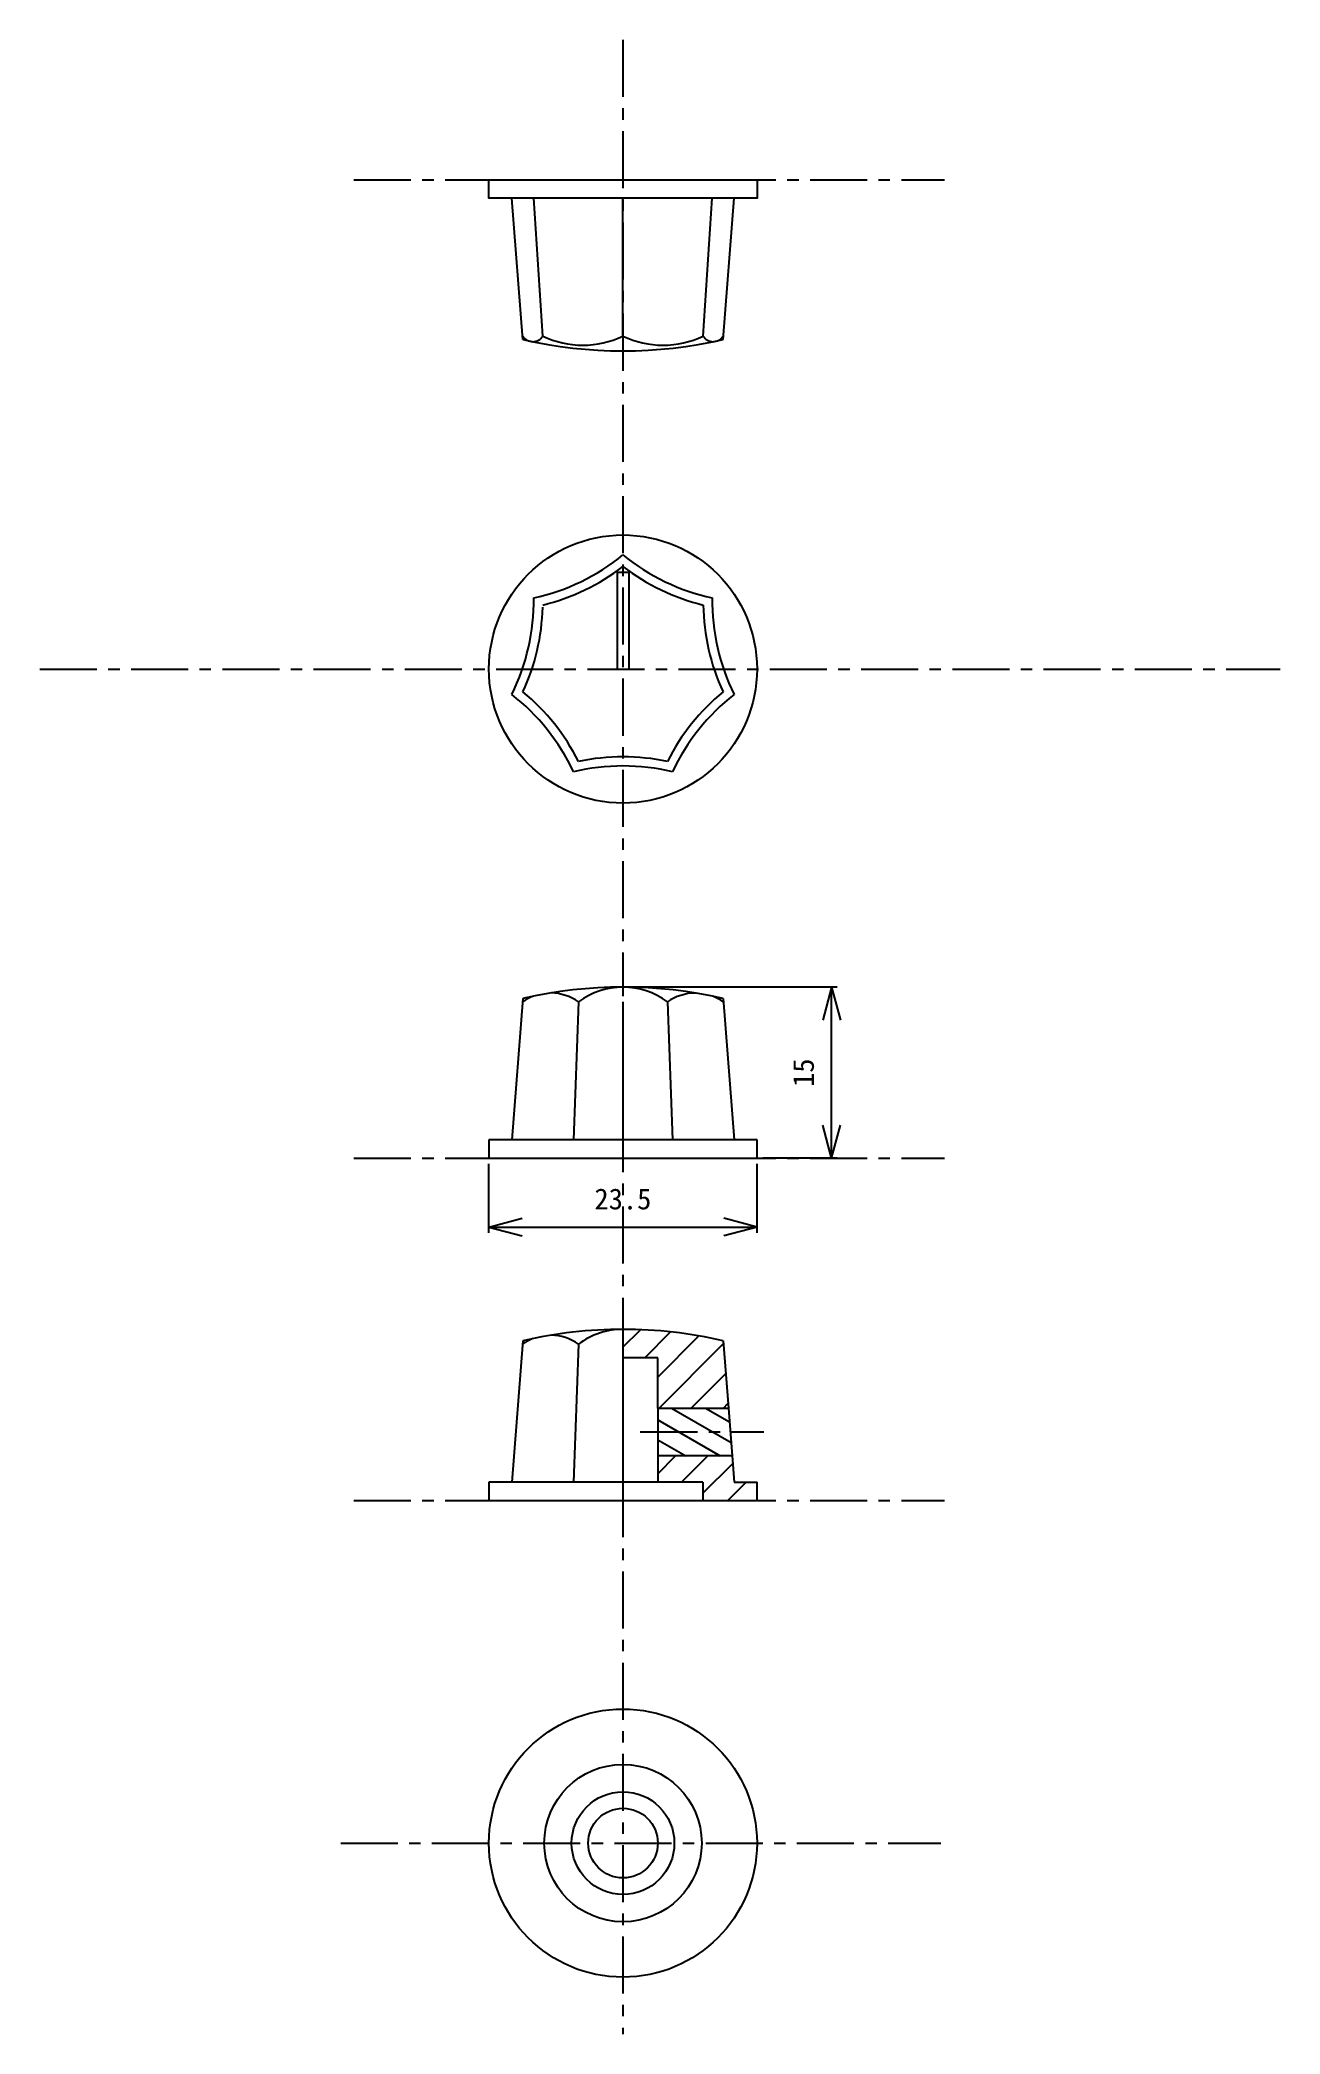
# Model space of a CAD drawing. Units: millimetres on the paper. Extents: x -93 to 16, y -77 to 98.
import ezdxf
from ezdxf.enums import TextEntityAlignment as Align

# ---------------------------------------------------------------- set-up
doc = ezdxf.new("R2010")
doc.units = ezdxf.units.MM
doc.linetypes.add('CHAIN1', pattern=[8, 5, -1, 1, -1])
doc.layers.add('0-0_OUTLINE1', color=3, linetype='Continuous')
doc.layers.add('0-1_LINE1', color=4, linetype='Continuous')
doc.styles.add('ＭＳ ゴシック', font='')
doc.styles.get('ＭＳ ゴシック').set_extended_font_data('MS Gothic')

msp = doc.modelspace()

# ---------------------------------------------------------------- linework, layer by layer
at = {"layer": '0-0_OUTLINE1'}
for p, q in [((-50.541, 72.039), (-51.516, 84.439)), ((-48.803, 72.339), (-49.585, 84.439)), ((-41.766, 72.339), (-41.766, 84.439)), ((-34.73, 72.339), (-33.948, 84.439)), ((-32.992, 72.039), (-32.017, 84.439)), ((-42.266, 51.652), (-42.266, 43.152)), ((-42.266, 43.152), (-41.766, 43.152)), ((-41.766, 43.152), (-41.266, 43.152)), ((-50.541, 14.265), (-51.516, 1.865)), ((-32.992, 14.265), (-32.017, 1.865)), ((-45.671, 13.965), (-46.105, 1.865)), ((-41.766, 13.965), (-41.766, 1.865)), ((-37.861, 13.965), (-37.428, 1.865)), ((-53.516, 1.865), (-53.516, 0.265)), ((-30.016, 1.865), (-53.516, 1.865)), ((-30.016, 0.265), (-30.016, 1.865)), ((-53.516, 0.265), (-30.016, 0.265)), ((-41.766, -16.311), (-40.222, -14.766)), ((-39.863, -17.235), (-37.587, -14.96)), ((-38.716, -18.917), (-35.107, -15.308)), ((-50.541, -15.735), (-51.516, -28.135)), ((-45.671, -16.035), (-46.105, -28.135)), ((-38.716, -17.235), (-41.766, -17.235)), ((-38.716, -21.635), (-38.716, -17.235)), ((-38.606, -21.635), (-32.971, -16.001)), ((-32.992, -15.735), (-32.528, -21.635)), ((-35.778, -21.635), (-32.765, -18.623)), ((-38.716, -21.635), (-32.528, -21.635)), ((-38.716, -21.635), (-38.716, -25.835)), ((-38.716, -22.68), (-33.252, -25.835)), ((-37.526, -21.635), (-32.29, -24.658)), ((-34.526, -21.635), (-32.433, -22.844)), ((-32.949, -21.635), (-32.559, -21.245)), ((-32.528, -21.635), (-32.198, -25.835)), ((-38.716, -24.412), (-36.252, -25.835)), ((-38.716, -27.403), (-37.149, -25.835)), ((-36.621, -28.135), (-34.321, -25.835)), ((-32.198, -25.835), (-32.017, -28.135)), ((-34.766, -29.11), (-32.147, -26.49)), ((-53.516, -28.135), (-53.516, -29.735)), ((-41.766, -28.135), (-53.516, -28.135)), ((-38.716, -28.135), (-41.766, -28.135)), ((-34.766, -28.135), (-38.716, -28.135)), ((-34.766, -28.135), (-34.766, -29.735)), ((-32.564, -29.735), (-30.964, -28.135)), ((-32.017, -28.135), (-30.016, -28.135))]:
    msp.add_line(p, q, dxfattribs=at)
msp.add_lwpolyline([(-53.516, 86.039), (-30.016, 86.039), (-30.016, 84.439), (-53.516, 84.439)], close=True, dxfattribs=at)
for points in [[(-42.266, 51.652), (-41.266, 51.652), (-41.266, 43.152)], [(-41.766, -14.735), (-41.766, -17.235), (-41.766, -28.135)], [(-32.198, -25.835), (-38.496, -25.835), (-38.716, -25.835), (-38.716, -28.135)], [(-53.516, -29.735), (-30.016, -29.735), (-30.016, -28.135)]]:
    msp.add_lwpolyline(points, dxfattribs=at)
for centre, radius in [((-41.766, 43.152), 11.75), ((-41.766, -59.776), 11.75), ((-41.766, -59.776), 6.9), ((-41.766, -59.776), 4.5), ((-41.766, -59.776), 3.05)]:
    msp.add_circle(centre, radius, dxfattribs=at)
for centre, radius, start, end in [((-49.684, 72.885), 1.036, 212.48901, 328.21159), ((-41.766, 110.033), 38.995, 256.99627, 283.00373), ((-45.285, 79.675), 8.136, 244.37909, 295.62091), ((-38.248, 79.675), 8.136, 244.37909, 295.62091), ((-33.861, 72.864), 1.015, 211.13626, 328.86374), ((-53.578, 67.678), 18.722, 282.31417, 309.1144), ((-29.955, 67.678), 18.723, 230.88591, 257.68552), ((-53.228, 66.952), 18.72, 283.67408, 307.75449), ((-30.305, 66.952), 18.72, 232.24551, 256.32592), ((-68.306, 49.209), 18.723, 333.74305, 0.54266), ((-15.226, 49.209), 18.723, 179.45734, 206.25695), ((-67.521, 49.03), 18.72, 335.10266, 358.58962), ((-16.012, 49.03), 18.72, 180.81694, 204.89734), ((-63.05, 26.179), 18.723, 25.17163, 51.97123), ((-62.42, 26.681), 18.72, 26.53123, 50.61163), ((-21.113, 26.681), 18.72, 129.38837, 153.46877), ((-20.483, 26.179), 18.723, 128.02877, 154.82837), ((-41.766, 16.735), 18.72, 77.9598, 102.0402), ((-41.766, 15.929), 18.723, 76.6002, 103.3998), ((-48.118, 10.561), 4.192, 111.6854, 125.70558), ((-41.766, -23.73), 38.995, 76.99627, 103.00373), ((-48.118, 10.561), 4.192, 54.29442, 89.30183), ((-41.766, 8.75), 6.515, 53.17372, 126.82628), ((-35.415, 10.514), 4.23, 90, 125.33562), ((-35.415, 10.514), 4.23, 54.66438, 68.98473), ((-48.118, -19.439), 4.192, 111.6854, 125.70558), ((-41.766, -53.73), 38.995, 90, 103.00373), ((-48.118, -19.439), 4.192, 54.29442, 89.30183), ((-41.766, -21.25), 6.515, 90, 126.82628), ((-41.766, -53.73), 38.995, 76.99627, 90)]:
    msp.add_arc(centre, radius, start, end, dxfattribs=at)
at = {"layer": '0-1_LINE1', "linetype": 'CHAIN1'}
for p, q in [((-41.766, 98.307), (-41.766, 14.47)), ((-65.358, 86.039), (-13.58, 86.039)), ((-92.889, 43.152), (15.848, 43.152)), ((-41.766, 12.039), (-41.766, -76.521)), ((-65.358, 0.265), (-13.58, 0.265)), ((-40.247, -23.735), (-29.428, -23.735)), ((-65.358, -29.735), (-13.58, -29.735)), ((-66.516, -59.776), (-13.892, -59.776))]:
    msp.add_line(p, q, dxfattribs=at)
at = {"layer": '0-1_LINE1'}
for p, q in [((-22.982, 15.265), (-41.266, 15.265)), ((-23.482, 15.265), (-24.258, 12.367)), ((-23.482, 0.265), (-23.482, 15.265)), ((-23.482, 15.265), (-22.705, 12.367)), ((-23.482, 0.265), (-24.258, 3.162)), ((-23.482, 0.265), (-22.705, 3.162)), ((-22.982, 0.265), (-29.516, 0.265)), ((-53.516, -6.269), (-53.516, -0.235)), ((-30.016, -6.269), (-30.016, -0.235)), ((-53.516, -5.769), (-50.619, -4.993)), ((-30.016, -5.769), (-32.914, -4.993)), ((-53.516, -5.769), (-30.016, -5.769)), ((-53.516, -5.769), (-50.619, -6.545)), ((-30.016, -5.769), (-32.914, -6.545))]:
    msp.add_line(p, q, dxfattribs=at)

# ---------------------------------------------------------------- texts
at = {"layer": '0-1_LINE1', "style": 'ＭＳ ゴシック'}
msp.add_text('15', height=1.833, rotation=90, dxfattribs=at).set_placement((-24.482, 6.515), align=Align.BOTTOM_LEFT)
msp.add_text('23.5', height=1.833, dxfattribs=at).set_placement((-44.266, -4.769), align=Align.BOTTOM_LEFT)

doc.saveas('drawing.dxf')
